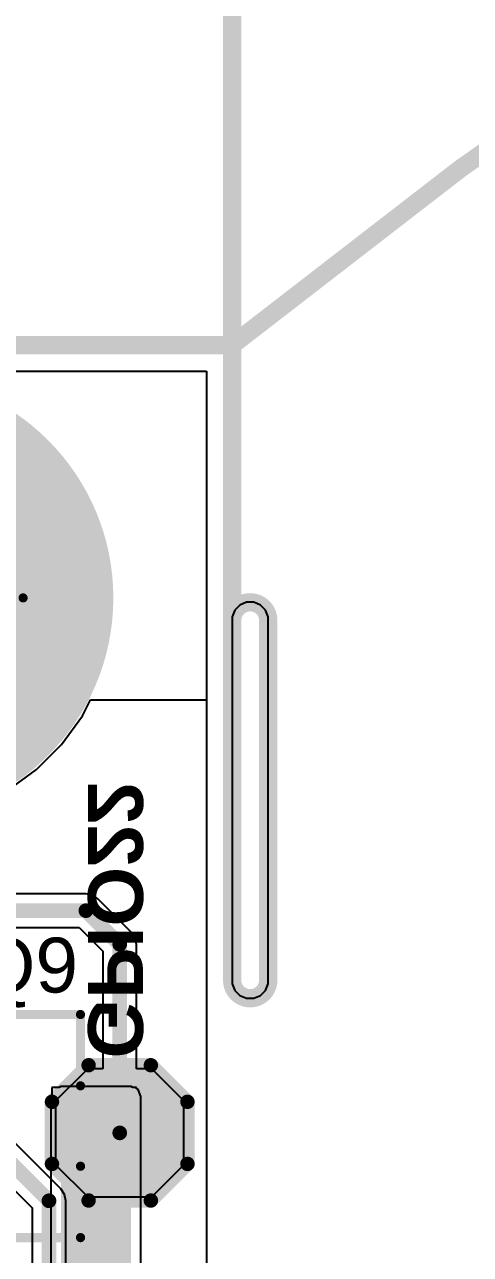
# Model space of a CAD drawing. Header units: inches. Extents: x -22 to 5433, y -13 to 5447.
# Drawn here: x 64.43 to 70.61, y 21.86 to 38.95 of the extents above; entities that cross this region are included whole.
import ezdxf

# ---------------------------------------------------------------- set-up
doc = ezdxf.new("R2010")
doc.units = ezdxf.units.IN
for name, color, linetype in [('Board_outline', 216, 'Continuous'), ('Bottom Layer', 5, 'Continuous'), ('Bottom Overlay', 54, 'Continuous'), ('Bottom Paste', 16, 'Continuous'), ('Bottom Solder', 6, 'Continuous'), ('Ground', 16, 'Continuous'), ('Multi-Layer', 9, 'Continuous'), ('Power', 76, 'Continuous'), ('Top Layer', 1, 'Continuous'), ('Top Overlay', 2, 'Continuous'), ('Top Paste', 8, 'Continuous'), ('Top Solder', 216, 'Continuous')]:
    doc.layers.add(name, color=color, linetype=linetype)
doc.styles.add('Arial', font='', dxfattribs={"height": 0.2})
doc.styles.add('Arial_Bold', font='', dxfattribs={"height": 0.2})
doc.styles.get('Arial').set_extended_font_data('Arial')
doc.styles.get('Arial_Bold').set_extended_font_data('Arial', bold=True)

msp = doc.modelspace()

# ---------------------------------------------------------------- hatches: boundary and pattern name
at = {"layer": 'Bottom Layer'}
h = msp.add_hatch(color=5, dxfattribs=at)
edge = h.paths.add_edge_path()
edge.add_arc((62.561, 30.983), 3, 0, 360)
msp.add_hatch(color=5, dxfattribs=at).paths.add_polyline_path([(66.513, 23.171), (66.513, 23.933), (66.132, 24.314), (65.37, 24.314), (64.989, 23.933), (64.989, 23.171), (65.37, 22.79), (66.132, 22.79)])
at = {"layer": 'Bottom Paste'}
msp.add_hatch(color=16, dxfattribs=at).paths.add_polyline_path([(66.513, 23.171), (66.513, 23.933), (66.132, 24.314), (65.37, 24.314), (64.989, 23.933), (64.989, 23.171), (65.37, 22.79), (66.132, 22.79)])
at = {"layer": 'Bottom Solder'}
h = msp.add_hatch(color=6, dxfattribs=at)
edge = h.paths.add_edge_path()
edge.add_arc((62.561, 30.983), 3.102, 0, 360)
msp.add_hatch(color=6, dxfattribs=at).paths.add_polyline_path([(66.615, 23.121), (66.615, 23.984), (66.183, 24.416), (65.32, 24.416), (64.888, 23.984), (64.888, 23.121), (65.32, 22.689), (66.183, 22.689)])
at = {"layer": 'Ground'}
h = msp.add_hatch(color=16, dxfattribs=at)
edge = h.paths.add_edge_path()
edge.add_arc((62.561, 30.983), 3, 0, 360)
at = {"layer": 'Multi-Layer'}
h = msp.add_hatch(color=9, dxfattribs=at)
edge = h.paths.add_edge_path()
edge.add_arc((62.561, 30.983), 3, 0, 360)
at = {"layer": 'Power'}
h = msp.add_hatch(color=76, dxfattribs=at)
edge = h.paths.add_edge_path()
edge.add_arc((62.561, 30.983), 3, 0, 360)
at = {"layer": 'Top Layer'}
h = msp.add_hatch(color=1, dxfattribs=at)
edge = h.paths.add_edge_path()
edge.add_arc((62.561, 30.983), 3, 0, 360)
for points in [[(64.935, 19.735), (65.909, 19.735), (65.909, 24.057), (64.935, 24.057)], [(65.855, 24.057), (65.855, 23.237), (64.935, 23.237), (64.935, 24.057)]]:
    msp.add_hatch(color=1, dxfattribs=at).paths.add_polyline_path(points)
at = {"layer": 'Top Paste'}
msp.add_hatch(color=8, dxfattribs=at).paths.add_polyline_path([(65.855, 24.057), (65.855, 23.237), (64.935, 23.237), (64.935, 24.057)])
at = {"layer": 'Top Solder'}
h = msp.add_hatch(color=216, dxfattribs=at)
edge = h.paths.add_edge_path()
edge.add_arc((62.561, 30.983), 3.102, 0, 360)
msp.add_hatch(color=216, dxfattribs=at).paths.add_polyline_path([(65.957, 24.159), (65.957, 23.136), (64.833, 23.136), (64.833, 24.159)])

# ---------------------------------------------------------------- linework, layer by layer
at = {"layer": 'Board_outline'}
for points in [[(70.481, 36.949, 0.254, 0.254, -0.164877), (73.516, 37.995, 0.254, 0.254, 0)], [(70.481, 36.949, 0.254, 0.254, -0.164877), (73.516, 37.995, 0.254, 0.254, 0)], [(67.311, 34.495, 0.254, 0.254, 0), (70.481, 36.949, 0.254, 0.254, 0)], [(67.311, 34.495, 0.254, 0.254, 0), (70.481, 36.949, 0.254, 0.254, 0)], [(-4.689, 34.495, 0.254, 0.254, 0), (67.311, 34.495, 0.254, 0.254, 0)], [(-4.689, 34.495, 0.254, 0.254, 0), (67.311, 34.495, 0.254, 0.254, 0)], [(67.311, 30.672, 0.254, 0.254, -1), (67.811, 30.672, 0.254, 0.254, 0)], [(67.311, 25.672, 0.254, 0.254, 0), (67.311, 30.672, 0.254, 0.254, 0)], [(67.811, 25.672, 0.254, 0.254, 0), (67.811, 30.672, 0.254, 0.254, 0)], [(67.811, 25.672, 0.254, 0.254, -1), (67.311, 25.672, 0.254, 0.254, 0)]]:
    msp.add_lwpolyline(points, format="xyseb", dxfattribs=at)
for points in [[(70.418, 36.949, 0.127, 0.127, 1), (70.545, 36.949, 0.127, 0.127, 1)], [(70.418, 36.949, 0.127, 0.127, 1), (70.545, 36.949, 0.127, 0.127, 1)], [(70.418, 36.949, 0.127, 0.127, 1), (70.545, 36.949, 0.127, 0.127, 1)], [(70.418, 36.949, 0.127, 0.127, 1), (70.545, 36.949, 0.127, 0.127, 1)], [(67.247, 34.495, 0.127, 0.127, 1), (67.374, 34.495, 0.127, 0.127, 1)], [(67.247, 34.495, 0.127, 0.127, 1), (67.374, 34.495, 0.127, 0.127, 1)], [(67.247, 34.495, 0.127, 0.127, 1), (67.374, 34.495, 0.127, 0.127, 1)], [(67.247, 34.495, 0.127, 0.127, 1), (67.374, 34.495, 0.127, 0.127, 1)], [(64.412, 30.983, 0.127, 0.127, 1), (60.71, 30.983, 0.127, 0.127, 1)], [(64.38, 30.983, 0.0635, 0.0635, 1), (64.443, 30.983, 0.0635, 0.0635, 1)], [(67.247, 30.672, 0.127, 0.127, 1), (67.374, 30.672, 0.127, 0.127, 1)], [(67.247, 30.672, 0.127, 0.127, 1), (67.374, 30.672, 0.127, 0.127, 1)], [(67.747, 30.672, 0.127, 0.127, 1), (67.874, 30.672, 0.127, 0.127, 1)], [(67.747, 30.672, 0.127, 0.127, 1), (67.874, 30.672, 0.127, 0.127, 1)], [(67.247, 25.672, 0.127, 0.127, 1), (67.374, 25.672, 0.127, 0.127, 1)], [(67.247, 25.672, 0.127, 0.127, 1), (67.374, 25.672, 0.127, 0.127, 1)], [(67.747, 25.672, 0.127, 0.127, 1), (67.874, 25.672, 0.127, 0.127, 1)], [(67.747, 25.672, 0.127, 0.127, 1), (67.874, 25.672, 0.127, 0.127, 1)]]:
    msp.add_lwpolyline(points, format="xyseb", close=True, dxfattribs=at)
at = {"layer": 'Bottom Layer'}
for p, q in [((59.488, 34.132), (66.954, 34.132)), ((66.954, 34.132), (66.954, 5.517)), ((65.283, 26.873), (61.824, 26.873)), ((65.372, 26.855), (65.283, 26.873)), ((65.448, 26.804), (65.372, 26.855)), ((65.916, 26.336), (65.448, 26.804)), ((61.824, 26.406), (65.187, 26.406)), ((65.187, 26.406), (65.518, 26.075)), ((65.967, 26.26), (65.916, 26.336)), ((65.985, 26.171), (65.967, 26.26)), ((65.985, 24.441), (65.985, 26.171)), ((65.518, 26.075), (65.518, 24.441)), ((65.307, 24.441), (64.862, 23.997)), ((65.518, 24.441), (65.307, 24.441)), ((66.196, 24.441), (65.985, 24.441)), ((66.64, 23.997), (66.196, 24.441)), ((64.862, 23.997), (64.862, 23.108)), ((66.64, 23.108), (66.64, 23.997)), ((64.862, 23.108), (65.307, 22.663)), ((66.196, 22.663), (66.64, 23.108)), ((65.307, 22.663), (66.196, 22.663))]:
    msp.add_line(p, q, dxfattribs=at)
for points in [[(61.297, 26.639, 0.203, 0.203, 0), (65.283, 26.639, 0.203, 0.203, 0)], [(65.283, 26.639, 0.203, 0.203, 0), (65.751, 26.171, 0.203, 0.203, 0)], [(65.751, 23.552, 0.203, 0.203, 0), (65.751, 26.171, 0.203, 0.203, 0)]]:
    msp.add_lwpolyline(points, format="xyseb", dxfattribs=at)
for points in [[(65.232, 26.639, 0.102, 0.102, 1), (65.334, 26.639, 0.102, 0.102, 1)], [(65.232, 26.639, 0.102, 0.102, 1), (65.334, 26.639, 0.102, 0.102, 1)], [(65.701, 26.171, 0.102, 0.102, 1), (65.802, 26.171, 0.102, 0.102, 1)], [(65.701, 26.171, 0.102, 0.102, 1), (65.802, 26.171, 0.102, 0.102, 1)], [(65.701, 23.552, 0.102, 0.102, 1), (65.802, 23.552, 0.102, 0.102, 1)]]:
    msp.add_lwpolyline(points, format="xyseb", close=True, dxfattribs=at)
at = {"layer": 'Bottom Overlay'}
for points in [[(64.812, 23.984, 0.2, 0.2, 0), (65.32, 24.492, 0.2, 0.2, 0)], [(65.32, 24.492, 0.2, 0.2, 0), (66.183, 24.492, 0.2, 0.2, 0)], [(66.183, 24.492, 0.2, 0.2, 0), (66.691, 23.984, 0.2, 0.2, 0)], [(64.812, 23.121, 0.2, 0.2, 0), (64.812, 23.984, 0.2, 0.2, 0)], [(66.691, 23.121, 0.2, 0.2, 0), (66.691, 23.984, 0.2, 0.2, 0)], [(64.812, 23.121, 0.2, 0.2, 0), (65.32, 22.613, 0.2, 0.2, 0)], [(66.183, 22.613, 0.2, 0.2, 0), (66.691, 23.121, 0.2, 0.2, 0)], [(65.32, 22.613, 0.2, 0.2, 0), (66.183, 22.613, 0.2, 0.2, 0)]]:
    msp.add_lwpolyline(points, format="xyseb", dxfattribs=at)
for points in [[(65.27, 24.492, 0.1, 0.1, 1), (65.37, 24.492, 0.1, 0.1, 1)], [(65.27, 24.492, 0.1, 0.1, 1), (65.37, 24.492, 0.1, 0.1, 1)], [(66.133, 24.492, 0.1, 0.1, 1), (66.233, 24.492, 0.1, 0.1, 1)], [(66.133, 24.492, 0.1, 0.1, 1), (66.233, 24.492, 0.1, 0.1, 1)], [(64.762, 23.984, 0.1, 0.1, 1), (64.862, 23.984, 0.1, 0.1, 1)], [(64.762, 23.984, 0.1, 0.1, 1), (64.862, 23.984, 0.1, 0.1, 1)], [(66.641, 23.984, 0.1, 0.1, 1), (66.741, 23.984, 0.1, 0.1, 1)], [(66.641, 23.984, 0.1, 0.1, 1), (66.741, 23.984, 0.1, 0.1, 1)], [(64.762, 23.121, 0.1, 0.1, 1), (64.862, 23.121, 0.1, 0.1, 1)], [(64.762, 23.121, 0.1, 0.1, 1), (64.862, 23.121, 0.1, 0.1, 1)], [(66.641, 23.121, 0.1, 0.1, 1), (66.741, 23.121, 0.1, 0.1, 1)], [(66.641, 23.121, 0.1, 0.1, 1), (66.741, 23.121, 0.1, 0.1, 1)], [(65.27, 22.613, 0.1, 0.1, 1), (65.37, 22.613, 0.1, 0.1, 1)], [(65.27, 22.613, 0.1, 0.1, 1), (65.37, 22.613, 0.1, 0.1, 1)], [(66.133, 22.613, 0.1, 0.1, 1), (66.233, 22.613, 0.1, 0.1, 1)], [(66.133, 22.613, 0.1, 0.1, 1), (66.233, 22.613, 0.1, 0.1, 1)]]:
    msp.add_lwpolyline(points, format="xyseb", close=True, dxfattribs=at)
at = {"layer": 'Ground'}
for p, q in [((59.488, 34.132), (66.954, 34.132)), ((66.954, 34.132), (66.954, 5.517)), ((60.378, 26.671), (64.537, 22.512)), ((64.935, 22.773), (62.583, 25.125)), ((64.985, 22.698), (64.935, 22.773)), ((65.003, 22.609), (64.985, 22.698)), ((65.003, 15.037), (65.003, 22.609)), ((64.537, 22.512), (64.537, 20.409))]:
    msp.add_line(p, q, dxfattribs=at)
for points in [[(57.813, 29.566, 0.203, 0.203, 0), (64.77, 22.609, 0.203, 0.203, 0)], [(64.77, 15.037, 0.203, 0.203, 0), (64.77, 22.609, 0.203, 0.203, 0)]]:
    msp.add_lwpolyline(points, format="xyseb", dxfattribs=at)
msp.add_lwpolyline([(64.719, 22.609, 0.102, 0.102, 1), (64.821, 22.609, 0.102, 0.102, 1)], format="xyseb", close=True, dxfattribs=at)
msp.add_lwpolyline([(64.719, 22.609, 0.102, 0.102, 1), (64.821, 22.609, 0.102, 0.102, 1)], format="xyseb", close=True, dxfattribs=at)
at = {"layer": 'Multi-Layer'}
for p, q in [((67.511, 30.922), (67.419, 30.884)), ((67.61, 30.922), (67.511, 30.922)), ((67.702, 30.884), (67.61, 30.922)), ((67.349, 30.814), (67.311, 30.722)), ((67.419, 30.884), (67.349, 30.814)), ((67.773, 30.814), (67.702, 30.884)), ((67.811, 30.722), (67.773, 30.814)), ((67.311, 30.722), (67.311, 30.672)), ((67.311, 30.672), (67.311, 25.672)), ((67.311, 30.672), (67.311, 30.672)), ((67.811, 30.672), (67.811, 30.722)), ((67.811, 25.672), (67.811, 30.672)), ((67.311, 25.672), (67.311, 25.622)), ((67.311, 25.622), (67.349, 25.531)), ((67.773, 25.531), (67.811, 25.622)), ((67.811, 25.622), (67.811, 25.672)), ((67.811, 25.672), (67.811, 25.672)), ((67.349, 25.531), (67.419, 25.46)), ((67.419, 25.46), (67.511, 25.422)), ((67.61, 25.422), (67.702, 25.46)), ((67.702, 25.46), (67.773, 25.531)), ((67.511, 25.422), (67.61, 25.422))]:
    msp.add_line(p, q, dxfattribs=at)
at = {"layer": 'Power'}
for p, q in [((65.235, 29.345), (65.348, 29.566)), ((65.348, 29.566), (66.954, 29.566)), ((66.954, 29.566), (66.954, 6.096)), ((64.946, 28.946), (65.235, 29.345)), ((64.598, 28.598), (64.946, 28.946)), ((64.2, 28.309), (64.598, 28.598))]:
    msp.add_line(p, q, dxfattribs=at)
at = {"layer": 'Top Layer'}
for p, q in [((59.488, 34.132), (66.954, 34.132)), ((66.954, 34.132), (66.954, 5.517)), ((64.91, 24.184), (64.808, 24.184)), ((64.808, 24.184), (64.808, 24.083)), ((64.935, 24.195), (64.91, 24.184)), ((65.909, 24.195), (64.935, 24.195)), ((65.934, 24.184), (65.909, 24.195)), ((65.982, 24.184), (65.934, 24.184)), ((65.982, 24.165), (65.982, 24.184)), ((66.006, 24.155), (65.982, 24.165)), ((66.046, 24.057), (66.006, 24.155)), ((64.808, 24.083), (64.798, 24.057)), ((64.798, 24.057), (64.798, 21.686)), ((66.046, 19.735), (66.046, 24.057))]:
    msp.add_line(p, q, dxfattribs=at)
at = {"layer": 'Top Overlay'}
for points in [[(67.311, 26.053, 0.254, 0.254, 0), (67.311, 51.265, 0.254, 0.254, 0)], [(63.811, 25.197, 0.127, 0.127, 0), (65.208, 25.197, 0.127, 0.127, 0)], [(65.208, 24.206, 0.127, 0.127, 0), (65.208, 25.197, 0.127, 0.127, 0)], [(65.208, 22.098, 0.127, 0.127, 0), (65.208, 23.089, 0.127, 0.127, 0)], [(63.811, 22.098, 0.127, 0.127, 0), (65.208, 22.098, 0.127, 0.127, 0)]]:
    msp.add_lwpolyline(points, format="xyseb", dxfattribs=at)
for points in [[(67.247, 26.053, 0.127, 0.127, 1), (67.374, 26.053, 0.127, 0.127, 1)], [(65.176, 25.197, 0.0635, 0.0635, 1), (65.24, 25.197, 0.0635, 0.0635, 1)], [(65.176, 25.197, 0.0635, 0.0635, 1), (65.24, 25.197, 0.0635, 0.0635, 1)], [(65.176, 24.206, 0.0635, 0.0635, 1), (65.24, 24.206, 0.0635, 0.0635, 1)], [(65.176, 23.089, 0.0635, 0.0635, 1), (65.24, 23.089, 0.0635, 0.0635, 1)], [(65.176, 22.098, 0.0635, 0.0635, 1), (65.24, 22.098, 0.0635, 0.0635, 1)], [(65.176, 22.098, 0.0635, 0.0635, 1), (65.24, 22.098, 0.0635, 0.0635, 1)]]:
    msp.add_lwpolyline(points, format="xyseb", close=True, dxfattribs=at)

# ---------------------------------------------------------------- texts
at = {"layer": 'Bottom Overlay', "style": 'Arial_Bold', "text_generation_flag": 2}
msp.add_text('GPIO22', height=0.762, rotation=270, dxfattribs=at).set_placement((65.312, 24.586))
at = {"layer": 'Top Overlay', "style": 'Arial'}
msp.add_text('Q9', height=0.762, rotation=360, dxfattribs=at).set_placement((63.754, 25.502))

doc.saveas('drawing.dxf')
